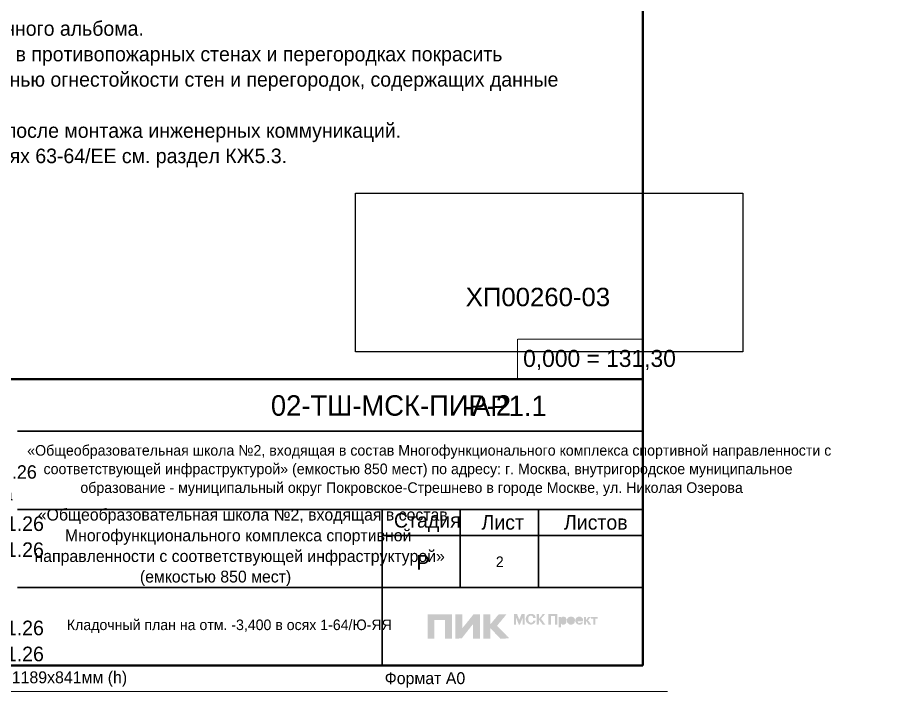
# Model space of a CAD drawing. Header units: millimetres. Extents: x -401725 to 250493, y 305116 to 802890.
# Drawn here: x -375094.89 to -375088.27, y 508958.13 to 508963.23 of the extents above; entities that cross this region are included whole.
import ezdxf

# ---------------------------------------------------------------- set-up
doc = ezdxf.new("R2010")
doc.units = ezdxf.units.MM
for name, color, linetype, true_color in [('PDF _Геометрия', 7, 'Continuous', 0x1d1d1d), ('PDF _Инвентарный номер', 7, 'Continuous', 0xffffff), ('PDF _Сплошная заливка', 7, 'Continuous', 0xffffff)]:
    doc.layers.add(name, color=color, linetype=linetype, true_color=true_color)
doc.layers.add('PDF _Текст', color=7, linetype='Continuous')
doc.styles.add('PDF Arial-BoldMT', font='arial.ttf')
picture_1 = doc.add_image_def('image1.png', size_in_pixel=(878, 360))

msp = doc.modelspace()

# ---------------------------------------------------------------- hatches: boundary and pattern name
at = {"layer": 'PDF _Сплошная заливка', "true_color": 0xff3f00, "transparency": 33554559}
h = msp.add_hatch(color=20, dxfattribs=at)
h.paths.add_polyline_path([(-375091.3732422195, 508958.7153911985), (-375091.3732422195, 508958.5317821897), (-375091.3215776552, 508958.5317821897), (-375091.3215776552, 508958.6084457368), (-375091.3199110563, 508958.6084457368), (-375091.2849124804, 508958.573447161), (-375091.2849124804, 508958.5701139633), (-375091.2832458816, 508958.5701139633), (-375091.2482473057, 508958.5351153875), (-375091.2482473057, 508958.5317821897), (-375091.1765835552, 508958.5334487886), (-375091.1782501541, 508958.5351153875), (-375091.1815833517, 508958.5351153875), (-375091.1815833517, 508958.5384485851), (-375091.1932495437, 508958.5501147771), (-375091.1965827414, 508958.5501147771), (-375091.1965827414, 508958.5534479748), (-375091.2715796896, 508958.628444923), (-375091.2649132942, 508958.6351113184), (-375091.2632466954, 508958.6384445161), (-375091.2565803, 508958.6451109115), (-375091.2549137012, 508958.6484441092), (-375091.2482473057, 508958.6551105047), (-375091.2465807069, 508958.6584437023), (-375091.2399143115, 508958.6651100977), (-375091.2382477127, 508958.6684432954), (-375091.2315813173, 508958.6751096908), (-375091.2299147184, 508958.6784428885), (-375091.2249149219, 508958.6834426851), (-375091.223248323, 508958.6867758828), (-375091.2165819276, 508958.6934422782), (-375091.2149153288, 508958.6967754759), (-375091.2099155322, 508958.7017752724), (-375091.2082489334, 508958.7051084701), (-375091.1999159391, 508958.7134414644), (-375091.198941072, 508958.7153911985), (-375091.2579637635, 508958.7153911985), (-375091.2632466954, 508958.7101082667), (-375091.2649132942, 508958.706775069), (-375091.2715796896, 508958.7001086736), (-375091.2732462885, 508958.6967754759), (-375091.2799126839, 508958.6901090805), (-375091.2815792828, 508958.6867758828), (-375091.2882456782, 508958.6801094874), (-375091.289912277, 508958.6767762897), (-375091.2965786724, 508958.6701098943), (-375091.2982452713, 508958.6667766966), (-375091.3049116667, 508958.6601103012), (-375091.3065782655, 508958.6567771035), (-375091.3132446609, 508958.6501107081), (-375091.3149112597, 508958.6467775104), (-375091.3215776552, 508958.640111115), (-375091.3215776552, 508958.7153911985)])
h.paths.add_polyline_path([(-375091.611565855, 508958.5317821897), (-375091.611565855, 508958.7153911985), (-375091.7946831917, 508958.7153911985), (-375091.7946831917, 508958.5317821897), (-375091.744893763, 508958.5317821897), (-375091.744893763, 508958.6717764931), (-375091.6648970182, 508958.6717764931), (-375091.6648970182, 508958.5317821897)])
h.paths.add_polyline_path([(-375091.5849002734, 508958.7153911985), (-375091.5849002734, 508958.5317821897), (-375091.5382355056, 508958.5334487886), (-375091.5332357091, 508958.5384485851), (-375091.5315691102, 508958.5417817829), (-375091.5265693137, 508958.5467815794), (-375091.5249027148, 508958.5501147771), (-375091.5199029183, 508958.5551145736), (-375091.5182363194, 508958.5584477714), (-375091.5149031217, 508958.561780969), (-375091.5132365229, 508958.5651141668), (-375091.5082367263, 508958.5701139633), (-375091.5065701275, 508958.573447161), (-375091.5015703309, 508958.5784469575), (-375091.4999037321, 508958.5817801552), (-375091.4965705344, 508958.5851133529), (-375091.4949039355, 508958.5884465507), (-375091.489904139, 508958.5934463472), (-375091.4882375401, 508958.5967795449), (-375091.4832377436, 508958.6017793415), (-375091.4815711447, 508958.6051125391), (-375091.478237947, 508958.6084457368), (-375091.4765713482, 508958.6117789345), (-375091.4715715516, 508958.6167787311), (-375091.4699049528, 508958.6201119288), (-375091.4665717551, 508958.6234451265), (-375091.4649051562, 508958.6267783242), (-375091.4599053597, 508958.6317781208), (-375091.4582387608, 508958.6351113184), (-375091.4549055632, 508958.6384445161), (-375091.4532389643, 508958.6384445161), (-375091.4532389643, 508958.5317821897), (-375091.3999078011, 508958.5317821897), (-375091.3999078011, 508958.7153911985), (-375091.4479560325, 508958.7153911985), (-375091.4532389643, 508958.7101082667), (-375091.4549055632, 508958.706775069), (-375091.4599053597, 508958.7017752724), (-375091.4615719586, 508958.6984420747), (-375091.468238354, 508958.6917756794), (-375091.4699049528, 508958.6884424816), (-375091.4749047493, 508958.6834426851), (-375091.4765713482, 508958.6801094874), (-375091.4815711447, 508958.6751096908), (-375091.4832377436, 508958.6717764931), (-375091.489904139, 508958.6651100977), (-375091.4915707379, 508958.6617769001), (-375091.4949039355, 508958.6584437023), (-375091.4965705344, 508958.6551105047), (-375091.4999037321, 508958.6517773069), (-375091.5015703309, 508958.6484441092), (-375091.5065701275, 508958.6434443127), (-375091.5082367263, 508958.640111115), (-375091.5132365229, 508958.6351113184), (-375091.5149031217, 508958.6317781208), (-375091.5199029183, 508958.6267783242), (-375091.5215695172, 508958.6234451265), (-375091.5265693137, 508958.61844533), (-375091.5282359126, 508958.6151121322), (-375091.5332357091, 508958.6101123357), (-375091.5332357091, 508958.7153911985)])
at = {"layer": 'PDF _Сплошная заливка', "true_color": 0x260000, "transparency": 33554559}
h = msp.add_hatch(color=18, dxfattribs=at)
h.paths.add_polyline_path([(-375090.9715918967, 508958.7167746621), (-375090.9715918967, 508958.6367779173), (-375090.9549259082, 508958.6384445161), (-375090.9532593093, 508958.6717764931), (-375090.9515927105, 508958.6717764931), (-375090.9465929139, 508958.6667766966), (-375090.9465929139, 508958.6634434989), (-375090.9449263151, 508958.6634434989), (-375090.9415931174, 508958.6601103012), (-375090.9415931174, 508958.6567771035), (-375090.9399265185, 508958.6567771035), (-375090.9365933209, 508958.6534439058), (-375090.9365933209, 508958.6501107081), (-375090.934926722, 508958.6501107081), (-375090.9315935243, 508958.6467775104), (-375090.9315935243, 508958.6434443127), (-375090.9299269255, 508958.6434443127), (-375090.9265937277, 508958.640111115), (-375090.9265937277, 508958.6367779173), (-375090.9065945416, 508958.6367779173), (-375090.9065945416, 508958.640111115), (-375090.9082611404, 508958.6417777138), (-375090.9099277392, 508958.6417777138), (-375090.9099277392, 508958.6451109115), (-375090.913260937, 508958.6484441092), (-375090.9149275358, 508958.6484441092), (-375090.9149275358, 508958.6517773069), (-375090.9182607335, 508958.6551105047), (-375090.9199273323, 508958.6551105047), (-375090.9199273323, 508958.6584437023), (-375090.9215939312, 508958.6601103012), (-375090.92326053, 508958.6601103012), (-375090.92326053, 508958.6634434989), (-375090.9265937277, 508958.6667766966), (-375090.9282603266, 508958.6667766966), (-375090.9282603266, 508958.6701098943), (-375090.9315935243, 508958.673443092), (-375090.9332601231, 508958.673443092), (-375090.9332601231, 508958.6767762897), (-375090.9382599197, 508958.6817760862), (-375090.9315935243, 508958.6884424816), (-375090.9299269255, 508958.6917756794), (-375090.92326053, 508958.6984420747), (-375090.9215939312, 508958.7017752724), (-375090.9165941346, 508958.706775069), (-375090.9149275358, 508958.7101082667), (-375090.9082611404, 508958.7167746621), (-375090.9249271289, 508958.7167746621), (-375090.9299269255, 508958.7117748655), (-375090.9315935243, 508958.7084416678), (-375090.934926722, 508958.7051084701), (-375090.9365933209, 508958.7017752724), (-375090.9415931174, 508958.6967754759), (-375090.9432597163, 508958.6934422782), (-375090.9465929139, 508958.6901090805), (-375090.9482595128, 508958.6867758828), (-375090.9532593093, 508958.6817760862), (-375090.9532593093, 508958.7167746621)])
h.paths.add_polyline_path([(-375090.613273144, 508958.695108877), (-375090.613273144, 508958.6367779173), (-375090.5982737544, 508958.6367779173), (-375090.5982737544, 508958.6651100977), (-375090.5966071555, 508958.6651100977), (-375090.5932739578, 508958.6617769001), (-375090.5932739578, 508958.6584437023), (-375090.5916073589, 508958.6584437023), (-375090.5882741612, 508958.6551105047), (-375090.5882741612, 508958.6517773069), (-375090.5866075624, 508958.6517773069), (-375090.5849409635, 508958.6501107081), (-375090.5849409635, 508958.6467775104), (-375090.5832743647, 508958.6467775104), (-375090.5816077658, 508958.6451109115), (-375090.5816077658, 508958.6417777138), (-375090.579941167, 508958.6417777138), (-375090.579941167, 508958.6384445161), (-375090.5782745681, 508958.6384445161), (-375090.5599419808, 508958.6367779173), (-375090.5599419808, 508958.640111115), (-375090.5666083762, 508958.6467775104), (-375090.5682749751, 508958.6467775104), (-375090.5682749751, 508958.6501107081), (-375090.5699415739, 508958.6501107081), (-375090.5699415739, 508958.6534439058), (-375090.5716081727, 508958.6534439058), (-375090.5716081727, 508958.6567771035), (-375090.5749413704, 508958.6601103012), (-375090.5766079693, 508958.6601103012), (-375090.5766079693, 508958.6634434989), (-375090.5832743647, 508958.6701098943), (-375090.579941167, 508958.673443092), (-375090.5782745681, 508958.6767762897), (-375090.5749413704, 508958.6801094874), (-375090.5732747716, 508958.6834426851), (-375090.5632751785, 508958.6934422782), (-375090.5616085797, 508958.6934422782), (-375090.5616085797, 508958.6834426851), (-375090.5432759923, 508958.6834426851), (-375090.5432759923, 508958.6367779173), (-375090.5282766026, 508958.6367779173), (-375090.5282766026, 508958.6834426851), (-375090.5099440153, 508958.6834426851), (-375090.5099440153, 508958.695108877), (-375090.579941167, 508958.695108877), (-375090.5832743647, 508958.6917756794), (-375090.5849409635, 508958.6884424816), (-375090.5882741612, 508958.6851092839), (-375090.5899407601, 508958.6817760862), (-375090.5932739578, 508958.6784428885), (-375090.5949405566, 508958.6751096908), (-375090.5982737544, 508958.6717764931), (-375090.5982737544, 508958.695108877)])
h.paths.add_polyline_path([(-375090.7216020692, 508958.6967754759), (-375090.7266018658, 508958.695108877), (-375090.7299350635, 508958.6934422782), (-375090.7366014589, 508958.6867758828), (-375090.7382680577, 508958.6834426851), (-375090.7399346565, 508958.6817760862), (-375090.7416012554, 508958.6767762897), (-375090.7416012554, 508958.6567771035), (-375090.7399346565, 508958.6567771035), (-375090.7399346565, 508958.6534439058), (-375090.7382680577, 508958.6534439058), (-375090.7382680577, 508958.6501107081), (-375090.7366014589, 508958.6501107081), (-375090.7282684646, 508958.6417777138), (-375090.7249352669, 508958.640111115), (-375090.7199354704, 508958.6384445161), (-375090.7032694819, 508958.6367779173), (-375090.7032694819, 508958.6384445161), (-375090.6982696853, 508958.640111115), (-375090.6966030865, 508958.6417777138), (-375090.6932698888, 508958.6434443127), (-375090.6916032899, 508958.6451109115), (-375090.6882700922, 508958.6467775104), (-375090.6866034933, 508958.6501107081), (-375090.6849368945, 508958.6517773069), (-375090.6832702957, 508958.6551105047), (-375090.6816036968, 508958.6784428885), (-375090.6832702957, 508958.6784428885), (-375090.6832702957, 508958.6817760862), (-375090.6849368945, 508958.6817760862), (-375090.6849368945, 508958.6851092839), (-375090.6866034933, 508958.6867758828), (-375090.6882700922, 508958.6867758828), (-375090.6882700922, 508958.6901090805), (-375090.6899366911, 508958.6917756794), (-375090.6949364876, 508958.6934422782), (-375090.6966030865, 508958.695108877), (-375090.7032694819, 508958.6967754759)])
h.paths.add_polyline_path([(-375090.8815955588, 508958.7167746621), (-375090.8815955588, 508958.6367779173), (-375090.8632629715, 508958.6367779173), (-375090.8632629715, 508958.7034418713), (-375090.8315975933, 508958.7034418713), (-375090.8315975933, 508958.6367779173), (-375090.8149316048, 508958.6367779173), (-375090.8149316048, 508958.7167746621)])
h.paths.add_polyline_path([(-375090.6566047141, 508958.6967754759), (-375090.6632711095, 508958.695108877), (-375090.6649377083, 508958.6934422782), (-375090.668270906, 508958.6917756794), (-375090.6732707026, 508958.6867758828), (-375090.6749373014, 508958.6817760862), (-375090.6766039003, 508958.6801094874), (-375090.6782704991, 508958.6751096908), (-375090.6782704991, 508958.6584437023), (-375090.6766039003, 508958.6584437023), (-375090.6766039003, 508958.6551105047), (-375090.6749373014, 508958.6551105047), (-375090.6749373014, 508958.6501107081), (-375090.6732707026, 508958.6501107081), (-375090.6716041037, 508958.6484441092), (-375090.6716041037, 508958.6451109115), (-375090.668270906, 508958.6451109115), (-375090.6649377083, 508958.6417777138), (-375090.6616045106, 508958.640111115), (-375090.6549381152, 508958.6384445161), (-375090.6382721267, 508958.6367779173), (-375090.6382721267, 508958.6384445161), (-375090.6332723302, 508958.640111115), (-375090.6299391325, 508958.6417777138), (-375090.6232727371, 508958.6484441092), (-375090.6216061382, 508958.6534439058), (-375090.6199395393, 508958.6551105047), (-375090.6366055279, 508958.6551105047), (-375090.6382721267, 508958.6517773069), (-375090.6416053244, 508958.6501107081), (-375090.6532715164, 508958.6484441092), (-375090.6532715164, 508958.6501107081), (-375090.6566047141, 508958.6517773069), (-375090.6582713129, 508958.6517773069), (-375090.6582713129, 508958.6551105047), (-375090.6599379118, 508958.6567771035), (-375090.6616045106, 508958.6567771035), (-375090.6616045106, 508958.6634434989), (-375090.6199395393, 508958.6634434989), (-375090.6199395393, 508958.6767762897), (-375090.6216061382, 508958.6767762897), (-375090.6216061382, 508958.6817760862), (-375090.6232727371, 508958.6817760862), (-375090.6232727371, 508958.6851092839), (-375090.6316057313, 508958.6934422782), (-375090.634938929, 508958.695108877), (-375090.6399387256, 508958.6967754759)])
h.paths.add_polyline_path([(-375090.9999240771, 508958.7167746621), (-375091.0005073018, 508958.7169204683), (-375091.0279646452, 508958.7169204683), (-375091.0282562576, 508958.7167746621), (-375091.0332560542, 508958.7151080632), (-375091.034922653, 508958.7134414644), (-375091.0382558507, 508958.7117748655), (-375091.0449222461, 508958.7051084701), (-375091.0515886415, 508958.6917756794), (-375091.0532552403, 508958.6851092839), (-375091.0532552403, 508958.6717764931), (-375091.0515886415, 508958.6717764931), (-375091.0515886415, 508958.6634434989), (-375091.0499220426, 508958.6634434989), (-375091.0499220426, 508958.6601103012), (-375091.0482554438, 508958.6601103012), (-375091.0482554438, 508958.6567771035), (-375091.0465888449, 508958.6567771035), (-375091.0465888449, 508958.6534439058), (-375091.0449222461, 508958.6534439058), (-375091.0382558507, 508958.6467775104), (-375091.0249230599, 508958.640111115), (-375091.0182566645, 508958.6384445161), (-375091.0099236702, 508958.6367779173), (-375091.0099236702, 508958.6384445161), (-375091.0032572749, 508958.640111115), (-375090.989924484, 508958.6467775104), (-375090.9882578852, 508958.6501107081), (-375090.9849246875, 508958.6517773069), (-375090.9815914898, 508958.6584437023), (-375090.9799248909, 508958.6651100977), (-375090.9782582921, 508958.6667766966), (-375090.9965908795, 508958.6667766966), (-375090.9982574783, 508958.6634434989), (-375090.9999240771, 508958.6584437023), (-375091.0032572749, 508958.6551105047), (-375091.0082570714, 508958.6534439058), (-375091.0199232633, 508958.6517773069), (-375091.0199232633, 508958.6534439058), (-375091.0215898622, 508958.6551105047), (-375091.0249230599, 508958.6567771035), (-375091.0265896588, 508958.6584437023), (-375091.0282562576, 508958.6584437023), (-375091.0282562576, 508958.6617769001), (-375091.0299228564, 508958.6634434989), (-375091.0315894553, 508958.6634434989), (-375091.0315894553, 508958.6667766966), (-375091.0332560542, 508958.6667766966), (-375091.0332560542, 508958.6934422782), (-375091.0315894553, 508958.695108877), (-375091.0299228564, 508958.6984420747), (-375091.0249230599, 508958.7034418713), (-375091.0182566645, 508958.7051084701), (-375091.0115902691, 508958.7051084701), (-375091.0049238737, 508958.7034418713), (-375090.9982574783, 508958.6967754759), (-375090.9982574783, 508958.6884424816), (-375090.9782582921, 508958.6884424816), (-375090.9782582921, 508958.6917756794), (-375090.9799248909, 508958.6917756794), (-375090.9799248909, 508958.6984420747), (-375090.9815914898, 508958.6984420747), (-375090.9815914898, 508958.7017752724), (-375090.9832580886, 508958.7017752724), (-375090.9832580886, 508958.7051084701), (-375090.989924484, 508958.7117748655)])
h.paths.add_polyline_path([(-375090.7765998312, 508958.6967754759), (-375090.7815996278, 508958.695108877), (-375090.7849328255, 508958.6917756794), (-375090.7882660232, 508958.6901090805), (-375090.7882660232, 508958.695108877), (-375090.8049320117, 508958.695108877), (-375090.8049320117, 508958.6167787311), (-375090.7882660232, 508958.6167787311), (-375090.7882660232, 508958.6451109115), (-375090.7865994244, 508958.6451109115), (-375090.7832662266, 508958.6417777138), (-375090.779933029, 508958.640111115), (-375090.7782664301, 508958.6384445161), (-375090.7616004416, 508958.6367779173), (-375090.7616004416, 508958.6384445161), (-375090.7599338428, 508958.640111115), (-375090.7549340462, 508958.6417777138), (-375090.7516008485, 508958.6451109115), (-375090.7466010519, 508958.6551105047), (-375090.7449344531, 508958.6801094874), (-375090.7466010519, 508958.6817760862), (-375090.7482676508, 508958.6817760862), (-375090.7482676508, 508958.6867758828), (-375090.7566006451, 508958.695108877), (-375090.7616004416, 508958.6967754759)])
h.paths.add_polyline_path([(-375091.1182525955, 508958.7167746621), (-375091.1413357525, 508958.7167746621), (-375091.1413357525, 508958.6367779173), (-375091.1282521886, 508958.6367779173), (-375091.1282521886, 508958.6901090805), (-375091.1265855897, 508958.6901090805), (-375091.1265855897, 508958.6867758828), (-375091.1249189909, 508958.6867758828), (-375091.1249189909, 508958.6834426851), (-375091.123252392, 508958.6834426851), (-375091.123252392, 508958.6784428885), (-375091.1215857932, 508958.6784428885), (-375091.1215857932, 508958.6751096908), (-375091.1199191943, 508958.6751096908), (-375091.1199191943, 508958.6701098943), (-375091.1182525955, 508958.6701098943), (-375091.1182525955, 508958.6667766966), (-375091.1165859966, 508958.6667766966), (-375091.1165859966, 508958.6617769001), (-375091.1149193977, 508958.6617769001), (-375091.1149193977, 508958.6584437023), (-375091.1132527989, 508958.6584437023), (-375091.1132527989, 508958.6534439058), (-375091.1115862001, 508958.6534439058), (-375091.1115862001, 508958.6501107081), (-375091.1099196012, 508958.6501107081), (-375091.1099196012, 508958.6451109115), (-375091.1082530024, 508958.6451109115), (-375091.1082530024, 508958.6417777138), (-375091.1065864035, 508958.6417777138), (-375091.1065864035, 508958.6367779173), (-375091.0982534093, 508958.6384445161), (-375091.0949202116, 508958.6451109115), (-375091.0932536128, 508958.6501107081), (-375091.0915870139, 508958.6534439058), (-375091.089920415, 508958.6584437023), (-375091.0882538162, 508958.6617769001), (-375091.0865872173, 508958.6667766966), (-375091.0849206185, 508958.6701098943), (-375091.0832540196, 508958.6751096908), (-375091.0815874208, 508958.6784428885), (-375091.0799208219, 508958.6834426851), (-375091.0782542231, 508958.6867758828), (-375091.0765876242, 508958.6867758828), (-375091.0765876242, 508958.6367779173), (-375091.0615882346, 508958.6367779173), (-375091.0615882346, 508958.7167746621), (-375091.0849206185, 508958.7167746621), (-375091.0882538162, 508958.7101082667), (-375091.089920415, 508958.7051084701), (-375091.0915870139, 508958.7017752724), (-375091.0932536128, 508958.6967754759), (-375091.0949202116, 508958.6934422782), (-375091.0965868104, 508958.6884424816), (-375091.0982534093, 508958.6851092839), (-375091.0999200081, 508958.6801094874), (-375091.1032532058, 508958.673443092), (-375091.1032532058, 508958.6767762897), (-375091.1049198047, 508958.6767762897), (-375091.1049198047, 508958.6817760862), (-375091.1065864035, 508958.6817760862), (-375091.1065864035, 508958.6867758828), (-375091.1082530024, 508958.6867758828), (-375091.1082530024, 508958.6901090805), (-375091.1099196012, 508958.6901090805), (-375091.1099196012, 508958.695108877), (-375091.1115862001, 508958.695108877), (-375091.1115862001, 508958.7001086736), (-375091.1132527989, 508958.7001086736), (-375091.1132527989, 508958.7034418713), (-375091.1149193977, 508958.7034418713), (-375091.1149193977, 508958.7084416678), (-375091.1165859966, 508958.7084416678), (-375091.1165859966, 508958.7134414644), (-375091.1182525955, 508958.7134414644)])

# ---------------------------------------------------------------- linework, layer by layer
at = {"layer": 'PDF _Геометрия', "color": 7, "lineweight": 40}
for points in [[(-375090.1697171002, 508991.0454510978), (-375090.1697171002, 508958.3295182528)], [(-375090.1697171002, 508960.4936538667), (-375097.4529320637, 508960.4936538667)], [(-375090.1697171002, 508958.3287741738), (-375135.9970151872, 508958.3287741738)]]:
    msp.add_lwpolyline(points, dxfattribs=at)
at = {"layer": 'PDF _Геометрия', "color": 7, "lineweight": 9}
for points in [[(-375090.1697171002, 508960.4936538667), (-375090.1697171002, 508960.8871585111)], [(-375091.1148431038, 508960.4939590425), (-375091.1148431038, 508960.7954429541)], [(-375091.1146023541, 508960.7953642074), (-375090.1697405141, 508960.7953642074)], [(-375090.1697171002, 508960.7953642074), (-375090.1697171002, 508960.4936604365)], [(-375090.5629329153, 508960.4936538667), (-375090.1697171002, 508960.4936538667), (-375091.1145789401, 508960.4936538667)]]:
    msp.add_lwpolyline(points, dxfattribs=at)
at = {"layer": 'PDF _Геометрия', "color": 7, "lineweight": 30}
for points in [[(-375090.1697171002, 508960.1004280909), (-375094.8945981958, 508960.1004280909)], [(-375090.1697171002, 508959.5087329412), (-375094.8945981958, 508959.5087329412)], [(-375092.1379415196, 508959.5086617335), (-375092.1379415196, 508958.328629672)], [(-375091.5481520231, 508959.5087973672), (-375091.5481520231, 508959.3123137468)], [(-375090.956463655, 508959.508715987), (-375090.956463655, 508959.3121820788)], [(-375090.1697171002, 508959.3119793333), (-375092.138083943, 508959.3119793333)], [(-375091.5481520231, 508959.3123116358), (-375091.5481520231, 508958.9187893649)], [(-375090.956463655, 508959.3121861747), (-375090.956463655, 508958.9188400113)], [(-375090.1697171002, 508958.9187535575), (-375094.8945981958, 508958.9187535575)]]:
    msp.add_lwpolyline(points, dxfattribs=at)
at = {"layer": 'PDF _Геометрия', "color": 7, "lineweight": 18}
msp.add_lwpolyline([(-375136.7838774259, 508958.1321731538), (-375089.9816321799, 508958.1321731538)], dxfattribs=at)

# ---------------------------------------------------------------- texts
at = {"layer": 'PDF _Текст', "attachment_point": 4, "style": ''}
for s, insert, char_height in [('22. Лист смотреть совместно с листом 3 данного альбома.', (-375097.9714104866, 508963.1282499496), 0.109987814600269), ('23. Стойки, фахверки и перемычки проемов в противопожарных стенах и перегородках покрасить', (-375097.9714104866, 508962.9349160059), 0.109987814600269), ('огнестойкой краской в соответствии с степенью огнестойкости стен и перегородок, содержащих данные', (-375097.9714104866, 508962.7432512043), 0.109987814600269), ('24. Стены и перегородки возводить только после монтажа инженерных коммуникаций.', (-375097.9714104866, 508962.35658586), 0.109987814600269), ('25. Схема монолитной плиты покрытия в осях 63-64/ЕЕ см. раздел КЖ5.3.', (-375097.9714104866, 508962.1649202106), 0.109987814600269), ('0,000 = 131,30', (-375091.0730781027, 508960.6384004352), 0.1287979647103283), ('02-ТШ-МСК-ПИР-2', (-375092.9797451763, 508960.2934195595), 0.154776190718015), ('-АР1.1', (-375091.5280782384, 508960.2917512653), 0.154776190718015), ('«Общеобразовательная школа №2, входящая в состав Многофункционального комплекса спортивной направленности с', (-375094.8214098085, 508959.9431710108), 0.08012222229606575), ('29.01.26', (-375095.2764879335, 508959.7910408839), 0.1013183430251148), ('соответствующей инфраструктурой» (емкостью 850 мест) по адресу: г. Москва, внутригородское муниципальное', (-375094.6980848844, 508959.8031699258), 0.08012222229606575), ('образование - муниципальный округ Покровское-Стрешнево в городе Москве, ул. Николая Озерова', (-375094.4197611811, 508959.6615039373), 0.08012222229606575), ('Дата', (-375095.228076882, 508959.6131980019), 0.09870360564026567), ('«Общеобразовательная школа №2, входящая в состав', (-375094.7414096728, 508959.4557154308), 0.0894775390625), ('29.01.26', (-375095.2697435487, 508959.4000954493), 0.1103358192162381), ('Стадия', (-375092.0497457188, 508959.4100984333), 0.1103358192162381), ('Лист', (-375091.3880805441, 508959.4100984333), 0.1103358192162381), ('Листов', (-375090.7647454476, 508959.4100984333), 0.1103358192162381), ('Многофункционального комплекса спортивной', (-375094.5363959738, 508959.2990466619), 0.0894775390625), ('29.01.26', (-375095.2697435487, 508959.2034283079), 0.1103358192162381), ('направленности с соответствующей инфраструктурой»', (-375094.7664069601, 508959.1423812837), 0.0894775390625), ('Р', (-375091.8797458545, 508959.1084287826), 0.1103358192162381), ('2', (-375091.2797465327, 508959.1130284598), 0.07980410299367374), ('(емкостью 850 мест)', (-375093.9697184565, 508958.987380809), 0.0894775390625), ('29.01.26', (-375095.2697435487, 508958.6117653712), 0.1103358192162381), ('Кладочный план на отм. -3,400 в осях 1-64/Ю-ЯЯ', (-375094.521411843, 508958.6246963472), 0.07980410299367374), ('29.01.26', (-375095.2697435487, 508958.4150965344), 0.1103358192162381), ('Формат А0', (-375092.1197462614, 508958.2191499469), 0.08970615412626001)]:
    msp.add_mtext(s, dxfattribs=dict(at, insert=insert, char_height=char_height))
at = {"layer": 'PDF _Текст', "color": 176, "true_color": 0x0c0c76, "insert": (-375091.5069499018, 508961.1136879786), "char_height": 0.1391872829861111, "attachment_point": 4, "style": 'PDF Arial-BoldMT'}
msp.add_mtext('ХП00260-03', dxfattribs=at)
at = {"layer": 'PDF _Текст', "color": 9, "true_color": 0xc0c0c0, "insert": (-375094.9380785096, 508958.2258163423), "char_height": 0.08970615412626001, "attachment_point": 4, "style": ''}
msp.add_mtext('1189х841мм (h)', dxfattribs=at)

# ---------------------------------------------------------------- pictures from other files: only their frames are drawn
at = {"layer": 'PDF _Инвентарный номер'}
image = msp.add_image(picture_1, insert=(-375092.3402832351, 508960.7004511486), size_in_units=(2.9266666836208772, 1.1999999152289493), dxfattribs=at)
image.dxf.flags = 15

doc.saveas('drawing.dxf')
